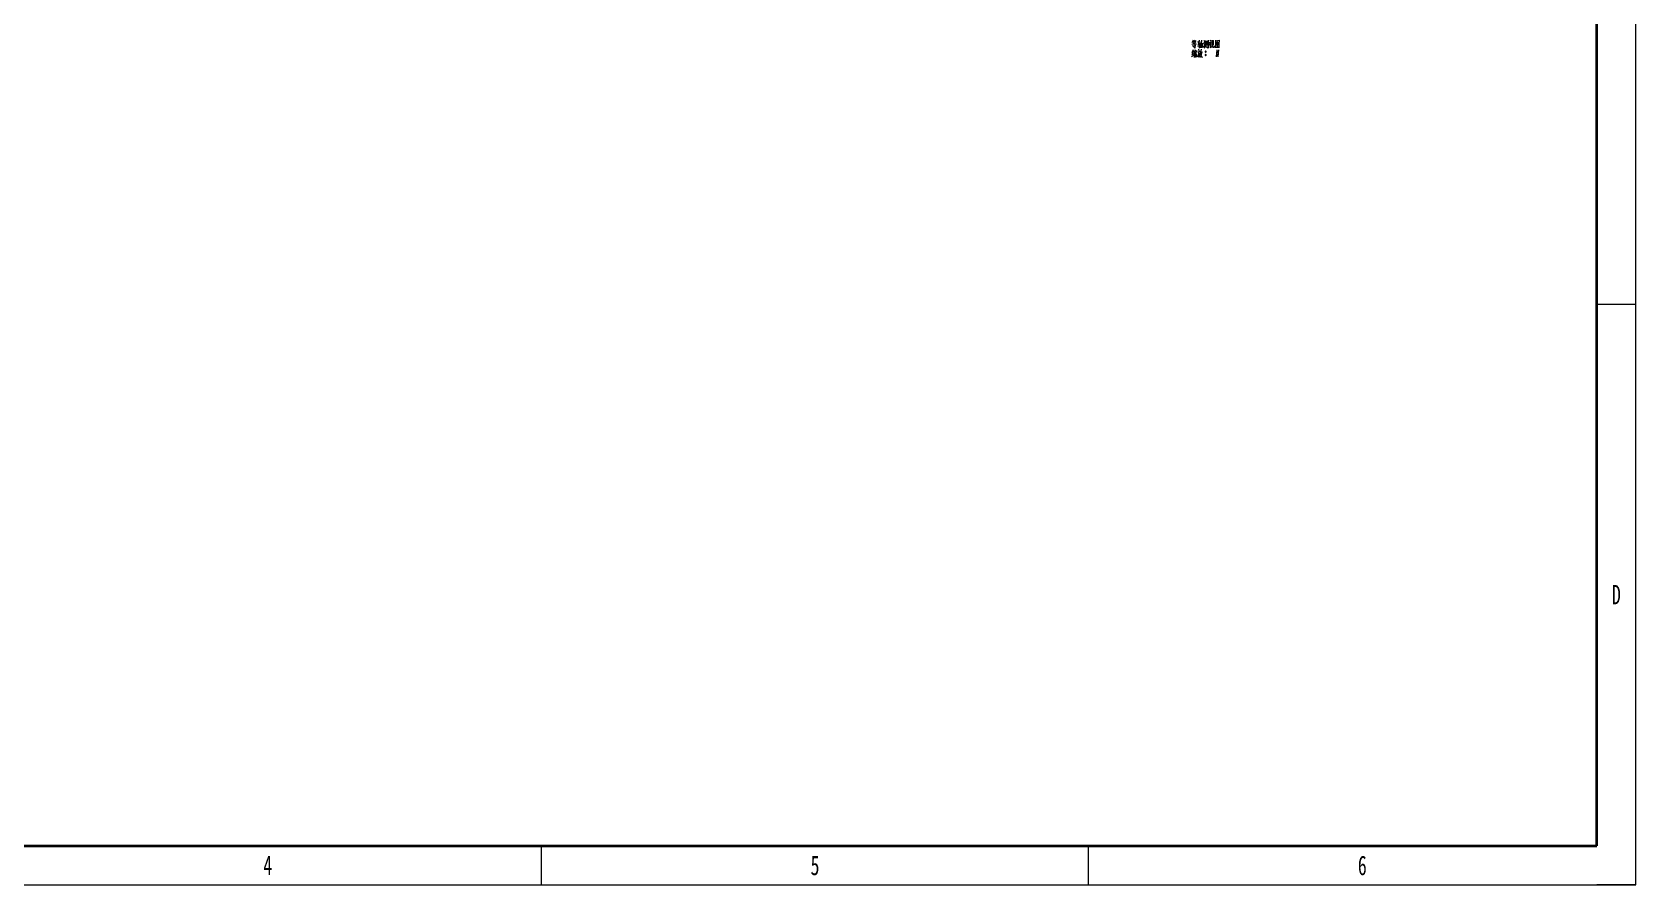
# Model space of a CAD drawing. Header units: millimetres. Extents: x -631 to 3210, y -561 to 2288.
# Drawn here: x 1305 to 1920, y 1396 to 1724 of the extents above; entities that cross this region are included whole.
import ezdxf
from ezdxf.enums import TextEntityAlignment as Align

# ---------------------------------------------------------------- set-up
doc = ezdxf.new("R2010")
doc.units = ezdxf.units.MM
doc.layers.get('0').update_dxf_attribs({"lineweight": 18})
for name, color, linetype, lineweight in [('尺寸线层', 3, 'Continuous', 18), ('粗实线层', 7, 'Continuous', 35), ('细实线层', 7, 'Continuous', 18)]:
    doc.layers.add(name, color=color, linetype=linetype, lineweight=lineweight)
doc.styles.add('标准', font='', dxfattribs={"width": 0.667})
doc.styles.get('标准').set_extended_font_data('宋体')

# ---------------------------------------------------------------- blocks, each defined once
blk = doc.blocks.new('*X1')
at = {"layer": '粗实线层'}
for p, q in [((205, -143.5), (205, 143.5)), ((-185, -143.5), (205, -143.5))]:
    blk.add_line(p, q, dxfattribs=at)
at = {"layer": '细实线层'}
for p, q in [((210, -148.5), (210, 148.5)), ((210, -74.25), (205, -74.25)), ((70, -148.5), (70, -143.5)), ((140, -148.5), (140, -143.5)), ((210, -148.5), (210, -143.5)), ((-210, -148.5), (210, -148.5)), ((210, -148.5), (205, -148.5))]:
    blk.add_line(p, q, dxfattribs=at)
at = {"layer": '尺寸线层', "style": '标准'}
for tag, height, width, p in [('T1', 2.5, 0.667, (-175, 146)), ('T2', 2.5, 0.667, (-105, 146)), ('T3', 2.5, 0.667, (-35, 146)), ('T4', 2.5, 0.667, (35, 146)), ('T5', 2.5, 0.667, (105, 146)), ('T6', 2.5, 0.667, (175, 146)), ('R1', 2.5, 0.667, (207.5, 111.38)), ('SQE', 3.5, 0.667, (-188.18, 80.99)), ('试制车间', 3.5, 0.28375, (-188.18, 73.99)), ('涂装车间（装配）', 3.5, 0.147264, (-188.18, 66.99)), ('涂装车间（涂装）', 3.5, 0.147264, (-188.18, 59.99)), ('国际内装车间', 3.5, 0.189302, (-188.18, 52.99)), ('地铁复合车间', 3.5, 0.186278, (-188.18, 46.02)), ('屏蔽门车间', 3.5, 0.225254, (-188.18, 39.14)), ('R2', 2.5, 0.667, (207.5, 37.12)), ('电器车间', 3.5, 0.292284, (-188.18, 32.21)), ('玻璃钢车间', 3.5, 0.225603, (-188.18, 25.29)), ('城轨内装车间', 3.5, 0.186278, (-188.18, 18.29)), ('不锈钢箱体车间', 3.5, 0.15932, (-188.18, 11.29)), ('门系统总装车间', 3.5, 0.161527, (-188.18, 4.29)), ('座椅厨房车间', 3.5, 0.186516, (-188.18, -2.71)), ('碳钢车间', 3.5, 0.28375, (-188.18, -9.71)), ('铝不锈钢车间', 3.5, 0.186397, (-188.18, -16.71)), ('风挡车间', 3.5, 0.284026, (-188.18, -23.71)), ('风道车间', 3.5, 0.284026, (-188.18, -30.71)), ('动车内装车间', 3.5, 0.186397, (-188.18, -37.71)), ('R3', 2.5, 0.667, (207.5, -37.12)), ('采购部', 3.5, 0.378308, (-188.18, -44.71)), ('检修服务部', 3.5, 0.223014, (-188.18, -51.71)), ('品管部', 3.5, 0.389426, (-188.18, -58.71)), ('生产保障部', 3.5, 0.223356, (-188.18, -65.71)), ('工业化部', 3.5, 0.281557, (-188.18, -72.71)), ('研发部', 3.5, 0.3788, (-188.18, -79.71)), ('旧底图总号', 3, 0.667, (-197.5, -100.5)), ('R4', 2.5, 0.667, (207.5, -111.38)), ('底图总号', 3, 0.667, (-197.5, -113.5)), ('签字', 3, 0.667, (-197.5, -126.5)), ('日期', 3, 0.667, (-197.5, -139.5)), ('B1', 2.5, 0.667, (-175, -146)), ('B2', 2.5, 0.667, (-105, -146)), ('B3', 2.5, 0.667, (-35, -146)), ('B4', 2.5, 0.667, (35, -146)), ('B5', 2.5, 0.667, (105, -146)), ('B6', 2.5, 0.667, (175, -146))]:
    blk.add_attdef(tag, text='', height=height, dxfattribs=dict(at, width=width)).set_placement(p, align=Align.MIDDLE_CENTER)
at = {"layer": '尺寸线层', "style": '标准', "width": 0.667}
blk.add_attdef('图号', text='', height=5.33, rotation=180, dxfattribs=at).set_placement((-160, 138.5), align=Align.MIDDLE_CENTER)

msp = doc.modelspace()

# ---------------------------------------------------------------- linework, layer by layer
at = {"color": 7, "lineweight": 13}
for points in [[(1750.11, 1720.672), (1749.585, 1719.587)], [(1751.37, 1719.132), (1749.585, 1718.887)], [(1749.76, 1718.397), (1751.125, 1718.572)], [(1749.9, 1720.217), (1750.495, 1720.322)], [(1750.005, 1719.377), (1751.02, 1719.517)], [(1750.25, 1719.727), (1750.04, 1720.217)], [(1750.145, 1718.397), (1750.285, 1717.907)], [(1750.775, 1720.672), (1750.425, 1719.692)], [(1750.775, 1717.592), (1750.775, 1717.557), (1750.46, 1717.837)], [(1750.495, 1719.027), (1750.495, 1719.727)], [(1750.635, 1720.217), (1751.3, 1720.322)], [(1750.775, 1720.217), (1750.985, 1719.762)], [(1750.775, 1718.957), (1750.775, 1717.557)], [(1752.665, 1718.537), (1751.72, 1718.222)], [(1751.79, 1719.937), (1752.735, 1720.042)], [(1751.93, 1718.922), (1752.63, 1719.027)], [(1752.42, 1720.672), (1752, 1718.957)], [(1752.21, 1717.102), (1752.315, 1716.542)], [(1752.35, 1719.587), (1752.35, 1717.592)], [(1752.805, 1717.767), (1752.805, 1719.552)], [(1752.805, 1719.342), (1753.61, 1719.447)], [(1752.805, 1717.907), (1753.575, 1717.977)], [(1752.945, 1718.677), (1753.47, 1718.747)], [(1753.12, 1717.137), (1753.05, 1716.402)], [(1753.26, 1720.602), (1753.225, 1719.272), (1753.19, 1717.942)], [(1753.645, 1719.517), (1753.575, 1717.767)], [(1754.03, 1719.727), (1754.31, 1719.342)], [(1754.24, 1717.907), (1754.03, 1718.327)], [(1754.205, 1720.567), (1754.45, 1720.077)], [(1754.52, 1719.482), (1754.24, 1717.907)], [(1754.345, 1717.592), (1754.765, 1718.082)], [(1754.73, 1718.467), (1754.73, 1720.427)], [(1754.73, 1720.182), (1755.29, 1720.252)], [(1754.765, 1718.082), (1754.94, 1718.712)], [(1755.01, 1719.832), (1754.94, 1718.712)], [(1755.36, 1717.837), (1755.01, 1718.362)], [(1755.29, 1720.392), (1755.29, 1718.502)], [(1755.85, 1717.592), (1755.535, 1718.047)], [(1755.57, 1718.572), (1755.57, 1720.077)], [(1755.85, 1720.672), (1755.85, 1719.132), (1755.85, 1717.592)], [(1756.83, 1719.937), (1756.655, 1719.447), (1756.165, 1718.712)], [(1756.2, 1719.727), (1756.76, 1719.797)], [(1756.48, 1720.602), (1756.76, 1720.182)], [(1756.655, 1719.447), (1756.655, 1717.662)], [(1756.655, 1719.272), (1756.97, 1718.957)], [(1756.76, 1717.662), (1757.04, 1717.942)], [(1757.04, 1717.942), (1757.285, 1718.292)], [(1757.25, 1720.567), (1757.25, 1718.887)], [(1757.915, 1720.392), (1757.25, 1720.322)], [(1757.46, 1718.922), (1757.285, 1718.292)], [(1757.565, 1719.972), (1757.46, 1718.922)], [(1757.6, 1717.942), (1757.6, 1719.027)], [(1757.74, 1717.837), (1757.6, 1717.942)], [(1758.16, 1717.837), (1757.74, 1717.837)], [(1757.845, 1718.817), (1757.915, 1720.497)], [(1758.16, 1718.467), (1758.16, 1717.837)], [(1758.685, 1720.602), (1758.685, 1719.132), (1758.685, 1717.627)], [(1758.685, 1720.567), (1758.685, 1719.167), (1758.685, 1717.767)], [(1760.155, 1720.427), (1758.685, 1720.287)], [(1758.685, 1717.872), (1760.05, 1717.977)], [(1758.755, 1718.677), (1759.245, 1719.097)], [(1759.455, 1720.147), (1758.895, 1719.342)], [(1759.21, 1719.587), (1759.91, 1718.852)], [(1759.21, 1718.502), (1759.56, 1718.117)], [(1759.245, 1719.797), (1759.7, 1719.867)], [(1759.245, 1719.097), (1759.455, 1719.377)], [(1759.315, 1718.887), (1759.56, 1718.607)], [(1759.455, 1719.377), (1759.805, 1720.007)], [(1759.91, 1718.852), (1760.085, 1718.887)], [(1760.12, 1717.697), (1760.12, 1717.802), (1760.05, 1717.977)], [(1760.12, 1717.802), (1760.12, 1719.167), (1760.155, 1720.567)], [(1749.515, 1714.407), (1750.215, 1714.792)], [(1749.97, 1715.842), (1749.55, 1715.702)], [(1750.04, 1716.857), (1749.585, 1715.772)], [(1749.62, 1715.072), (1750.145, 1715.247)], [(1750.11, 1716.087), (1749.655, 1715.072)], [(1750.425, 1715.562), (1750.11, 1715.072)], [(1750.355, 1716.542), (1750.25, 1715.982)], [(1750.355, 1716.402), (1751.405, 1716.542)], [(1750.6, 1716.122), (1750.425, 1715.562)], [(1750.46, 1715.632), (1750.46, 1713.917)], [(1750.67, 1715.842), (1751.37, 1715.947)], [(1750.74, 1717.032), (1750.915, 1716.647)], [(1750.74, 1715.422), (1750.775, 1714.022)], [(1750.74, 1715.317), (1751.265, 1715.387)], [(1750.775, 1714.757), (1751.16, 1714.827)], [(1751.23, 1714.267), (1750.81, 1714.197)], [(1750.985, 1715.877), (1750.915, 1715.317)], [(1751.3, 1715.492), (1751.23, 1714.092)], [(1751.44, 1716.647), (1751.3, 1716.192)], [(1752.21, 1716.262), (1752.105, 1715.352), (1752, 1714.932), (1751.685, 1714.057)], [(1751.72, 1716.192), (1752.77, 1716.332)], [(1752.525, 1715.772), (1752.42, 1714.932), (1752.28, 1714.092), (1752.07, 1714.372)], [(1752.14, 1715.597), (1752.525, 1715.667)], [(1752.91, 1714.512), (1752.525, 1713.987)], [(1752.91, 1715.772), (1752.735, 1715.212)], [(1752.84, 1715.527), (1753.4, 1714.092)], [(1753.05, 1716.402), (1752.91, 1715.772)], [(1753.19, 1715.142), (1752.91, 1714.512)], [(1752.98, 1716.017), (1753.68, 1716.157)], [(1753.4, 1716.087), (1753.19, 1715.142)], [(1753.4, 1714.092), (1753.715, 1714.092)], [(1754.73, 1716.227), (1755.115, 1716.227)], [(1754.73, 1714.967), (1755.115, 1714.967)], [(1754.765, 1716.332), (1755.08, 1716.332)], [(1754.765, 1716.087), (1755.08, 1716.087)], [(1754.765, 1715.072), (1755.08, 1715.072)], [(1754.765, 1714.827), (1755.08, 1714.827)], [(1759.175, 1716.962), (1759.07, 1715.562), (1758.965, 1714.162)], [(1759.175, 1716.227), (1759.56, 1716.227)], [(1759.175, 1714.967), (1759.56, 1714.967)], [(1759.21, 1716.332), (1759.525, 1716.332)], [(1759.21, 1716.087), (1759.525, 1716.087)], [(1759.21, 1715.072), (1759.525, 1715.072)], [(1759.21, 1714.827), (1759.525, 1714.827)], [(1759.77, 1716.962), (1759.665, 1715.562), (1759.56, 1714.162)]]:
    msp.add_lwpolyline(points, dxfattribs=at)
for points in [[(1754.835, 1716.017), (1755.01, 1716.017), (1755.115, 1716.122), (1755.115, 1716.297), (1755.01, 1716.402), (1754.835, 1716.402), (1754.73, 1716.297), (1754.73, 1716.122)], [(1754.835, 1714.757), (1755.01, 1714.757), (1755.115, 1714.862), (1755.115, 1715.037), (1755.01, 1715.142), (1754.835, 1715.142), (1754.73, 1715.037), (1754.73, 1714.862)], [(1759.28, 1716.017), (1759.455, 1716.017), (1759.56, 1716.122), (1759.56, 1716.297), (1759.455, 1716.402), (1759.28, 1716.402), (1759.175, 1716.297), (1759.175, 1716.122)], [(1759.28, 1714.757), (1759.455, 1714.757), (1759.56, 1714.862), (1759.56, 1715.037), (1759.455, 1715.142), (1759.28, 1715.142), (1759.175, 1715.037), (1759.175, 1714.862)]]:
    msp.add_lwpolyline(points, close=True, dxfattribs=at)

# ---------------------------------------------------------------- block references
ref = msp.add_blockref('*X1', (1290, 1842), dxfattribs=dict(xscale=3, yscale=3, zscale=3))
ref.add_attrib('B4', '4', dxfattribs={"layer": '尺寸线层', "height": 7.5, "style": '标准', "width": 0.667}).set_placement((1395, 1404), align=Align.MIDDLE_CENTER)
ref.add_attrib('B5', '5', dxfattribs={"layer": '尺寸线层', "height": 7.5, "style": '标准', "width": 0.667}).set_placement((1605, 1404), align=Align.MIDDLE_CENTER)
ref.add_attrib('B6', '6', dxfattribs={"layer": '尺寸线层', "height": 7.5, "style": '标准', "width": 0.667}).set_placement((1815, 1404), align=Align.MIDDLE_CENTER)
ref.add_attrib('R4', 'D', dxfattribs={"layer": '尺寸线层', "height": 7.5, "style": '标准', "width": 0.667}).set_placement((1912.5, 1507.875), align=Align.MIDDLE_CENTER)

doc.saveas('drawing.dxf')
